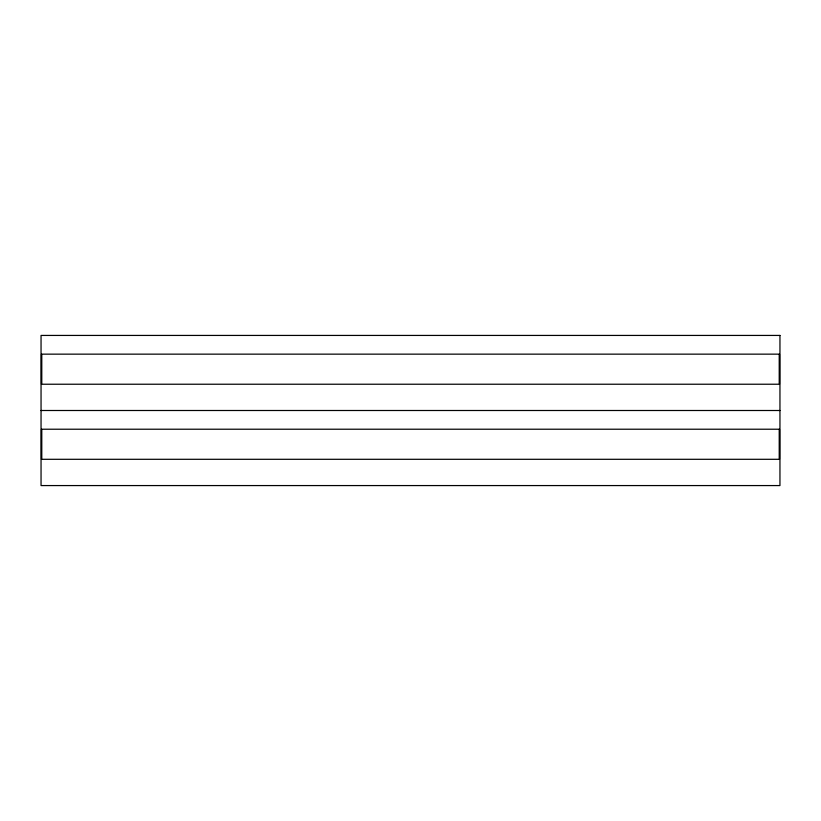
<?xml version="1.0" encoding="UTF-8"?>
<svg xmlns="http://www.w3.org/2000/svg" width="821" height="821" viewBox="0 0 821 821"><rect width="100%" height="100%" fill="white"/><g stroke="black" fill="none" stroke-linecap="round" stroke-linejoin="round"><path stroke-width="1.23" d="M41.05 410.5L779.95 410.5M779.509 354.149L779.509 384.279M779.509 429.219L779.509 459.36M41.491 354.149L41.491 384.279M41.491 429.219L41.491 459.36M779.95 335.43L41.05 335.43L41.05 485.57L779.95 485.57L779.95 335.43M779.324 354.149L41.676 354.149L41.676 384.228L779.324 384.228L779.324 354.149M779.324 429.219L41.676 429.219L41.676 459.298L779.324 459.298L779.324 429.219"/></g></svg>
